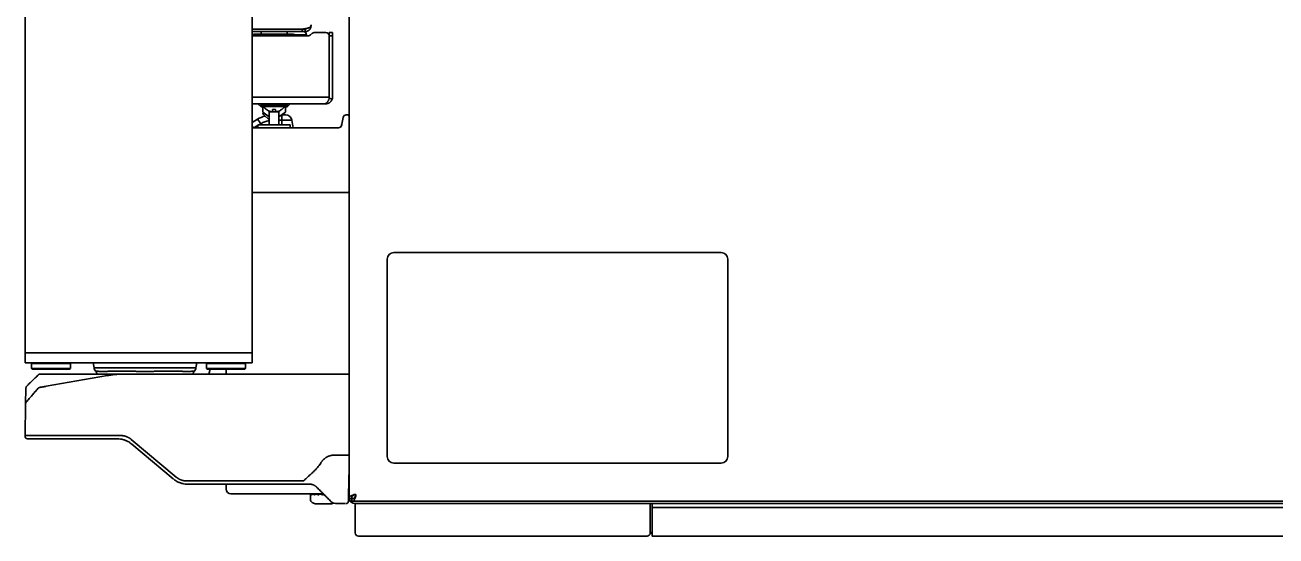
# Model space of a CAD drawing. Extents: x 53 to 4125, y 6244 to 9910.
# Drawn here: x 1123.3 to 1509, y 7999.4 to 8157.2 of the extents above; entities that cross this region are included whole.
import ezdxf

# ---------------------------------------------------------------- set-up
doc = ezdxf.new("R2010")
doc.units = 0
doc.header["$LTSCALE"] = 5
doc.layers.add('1', color=7, linetype='CONTINUOUS', true_color=0xffffff)

msp = doc.modelspace()

# ---------------------------------------------------------------- linework, layer by layer
at = {"layer": '1', "color": 7, "linetype": 'Continuous', "lineweight": 35}
for p, q in [((1123.26, 8055.9), (1123.26, 8739.4)), ((1193.26, 8055.9), (1193.26, 8739.4)), ((1223.26, 8011.34), (1223.26, 8727.1)), ((1209.02, 8155.9), (1193.26, 8155.9)), ((1208.75, 8155.1), (1193.26, 8155.1)), ((1196.05, 8155.1), (1196.05, 8154.35)), ((1204.05, 8155.1), (1204.05, 8154.35)), ((1208.75, 8155.1), (1208.75, 8155.9)), ((1209.65, 8155.1), (1208.75, 8155.1)), ((1209.65, 8155.9), (1209.02, 8155.9)), ((1209.55, 8155.1), (1209.55, 8154.97)), ((1209.65, 8155.9), (1209.65, 8155.1)), ((1210.17, 8156.11), (1210.19, 8156.12)), ((1211.45, 8157.07), (1211.45, 8157.15)), ((1211.45, 8157.09), (1211.45, 8156.99)), ((1193.26, 8153.85), (1210.63, 8153.85)), ((1194.55, 8154.35), (1205.55, 8154.35)), ((1194.55, 8154.35), (1194.55, 8153.85)), ((1205.55, 8154.35), (1205.55, 8153.85)), ((1210.05, 8154.1), (1206.74, 8154.1)), ((1210.05, 8154.1), (1210.05, 8153.85)), ((1211.75, 8154.56), (1211.34, 8154.14)), ((1212.46, 8154.85), (1216.04, 8154.85)), ((1217.04, 8134.85), (1217.04, 8153.85)), ((1217.05, 8154.85), (1218.05, 8154.85)), ((1217.05, 8154.85), (1217.05, 8153.85)), ((1218.05, 8153.85), (1217.05, 8153.85)), ((1217.05, 8134.85), (1217.05, 8153.85)), ((1218.05, 8154.85), (1218.05, 8153.85)), ((1218.05, 8134.85), (1218.05, 8153.85)), ((1193.26, 8134.85), (1217.04, 8134.85)), ((1193.26, 8132.85), (1215.8, 8132.85)), ((1195.05, 8132.85), (1196.05, 8131.85)), ((1204.05, 8132.6), (1196.05, 8132.6)), ((1196.05, 8132.6), (1196.05, 8132.2)), ((1204.05, 8132.2), (1196.05, 8132.2)), ((1196.05, 8131.85), (1196.95, 8131.85)), ((1203.9, 8131.95), (1196.2, 8131.95)), ((1196.55, 8131.85), (1196.55, 8130.27)), ((1203.14, 8131.85), (1204.05, 8131.85)), ((1203.55, 8130.27), (1203.55, 8131.85)), ((1204.05, 8131.85), (1205.05, 8132.85)), ((1204.05, 8132.2), (1204.05, 8132.6)), ((1216.05, 8132.85), (1215.8, 8132.85)), ((1217.04, 8134.28), (1217.04, 8134.85)), ((1217.05, 8134.55), (1217.05, 8134.85)), ((1193.26, 8127.09), (1194.93, 8128.06)), ((1196.55, 8130.27), (1198.55, 8128.84)), ((1196.84, 8129.56), (1198.63, 8127.77)), ((1197.67, 8131.06), (1197.8, 8131.02)), ((1197.67, 8131.06), (1197.72, 8131.06)), ((1198.55, 8130.35), (1201.55, 8130.35)), ((1198.55, 8126.35), (1198.55, 8130.35)), ((1201.55, 8130.35), (1201.55, 8126.35)), ((1203.55, 8130.27), (1201.55, 8128.84)), ((1202.37, 8131.06), (1202.42, 8131.06)), ((1202.43, 8127.75), (1202.43, 8129.4)), ((1220.96, 8126.58), (1221.32, 8128.58)), ((1222.3, 8129.4), (1222.76, 8129.4)), ((1193.26, 8125.4), (1195.26, 8125.4)), ((1195.05, 8126.16), (1193.73, 8125.4)), ((1195.05, 8126.35), (1205.05, 8126.35)), ((1195.05, 8125.4), (1195.05, 8126.35)), ((1195.26, 8125.4), (1219.92, 8125.4)), ((1195.93, 8126.68), (1195.37, 8126.35)), ((1202.43, 8127.75), (1201.55, 8127.75)), ((1205.05, 8126.35), (1205.05, 8125.4)), ((1220.9, 8126.23), (1220.96, 8126.58)), ((1195.26, 8105.4), (1193.26, 8105.4)), ((1195.26, 8105.4), (1218.01, 8105.4)), ((1222.76, 8105.4), (1218.01, 8105.4)), ((1222.76, 8105.4), (1223.26, 8105.4)), ((1337.96, 8086.9), (1236.96, 8086.9)), ((1234.96, 8084.9), (1234.96, 8023.9)), ((1339.96, 8023.9), (1339.96, 8084.9)), ((1123.26, 8052.9), (1123.26, 8055.9)), ((1125.26, 8055.9), (1123.26, 8055.9)), ((1191.26, 8055.9), (1125.26, 8055.9)), ((1193.26, 8055.9), (1191.26, 8055.9)), ((1193.26, 8055.9), (1193.26, 8052.9)), ((1125.26, 8052.9), (1123.26, 8052.9)), ((1125.26, 8052.9), (1191.26, 8052.9)), ((1125.51, 8052.9), (1125.26, 8052.65)), ((1137.26, 8052.65), (1125.26, 8052.65)), ((1125.26, 8052.65), (1125.26, 8051.15)), ((1131.26, 8051.15), (1125.26, 8051.15)), ((1125.26, 8051.15), (1125.51, 8050.9)), ((1125.51, 8050.9), (1131.26, 8050.9)), ((1137.26, 8051.15), (1131.26, 8051.15)), ((1131.26, 8050.9), (1137.01, 8050.9)), ((1137.26, 8052.65), (1137.01, 8052.9)), ((1137.01, 8050.9), (1137.26, 8051.15)), ((1137.26, 8051.15), (1137.26, 8052.65)), ((1144.26, 8052.9), (1144.54, 8051.32)), ((1144.54, 8051.32), (1175.98, 8051.32)), ((1175.98, 8051.32), (1176.26, 8052.9)), ((1179.51, 8052.9), (1179.26, 8052.65)), ((1191.26, 8052.65), (1179.26, 8052.65)), ((1179.26, 8052.65), (1179.26, 8051.15)), ((1185.26, 8051.15), (1179.26, 8051.15)), ((1179.26, 8051.15), (1179.51, 8050.9)), ((1179.51, 8050.9), (1185.26, 8050.9)), ((1180.35, 8050.9), (1179.94, 8049.4)), ((1191.26, 8051.15), (1185.26, 8051.15)), ((1185.26, 8050.9), (1191.01, 8050.9)), ((1185.26, 8049.4), (1185.26, 8050.9)), ((1191.26, 8052.65), (1191.01, 8052.9)), ((1191.01, 8050.9), (1191.26, 8051.15)), ((1193.26, 8052.9), (1191.26, 8052.9)), ((1191.26, 8051.15), (1191.26, 8052.65)), ((1129.82, 8045.62), (1148.67, 8048.95)), ((1130.52, 8049.4), (1152.8, 8049.4)), ((1145.55, 8050.3), (1145.04, 8050.3)), ((1146.59, 8050.14), (1147.97, 8050.14)), ((1149.52, 8050.3), (1156.28, 8050.3)), ((1155.94, 8049.4), (1160.01, 8049.4)), ((1158.87, 8050.14), (1161.64, 8050.14)), ((1160.99, 8049.4), (1169.84, 8049.4)), ((1164.22, 8050.3), (1170.99, 8050.3)), ((1172.54, 8050.14), (1173.92, 8050.14)), ((1173.12, 8049.4), (1206.69, 8049.4)), ((1174.96, 8050.3), (1175.47, 8050.3)), ((1206.69, 8049.4), (1208.37, 8049.4)), ((1123.43, 8040.15), (1123.51, 8044.99)), ((1123.26, 8030.4), (1123.43, 8040.15)), ((1123.26, 8030.14), (1123.26, 8030.4)), ((1123.26, 8030.4), (1130.25, 8030.4)), ((1130.26, 8029.4), (1124.01, 8029.4)), ((1130.25, 8030.4), (1152.8, 8030.4)), ((1151.71, 8029.4), (1130.26, 8029.4)), ((1156.01, 8029.23), (1169.91, 8017.57)), ((1168.99, 8017.04), (1156.21, 8027.76)), ((1218.76, 8024.4), (1221.65, 8024.4)), ((1221.65, 8024.4), (1223.03, 8024.4)), ((1223.03, 8024.4), (1223.26, 8024.4)), ((1214.22, 8021.54), (1214.43, 8021.9)), ((1236.96, 8021.9), (1337.96, 8021.9)), ((1173.12, 8016.4), (1208.37, 8016.4)), ((1223.15, 8018.23), (1223.01, 8010.14)), ((1208.37, 8015.4), (1173.49, 8015.4)), ((1185.26, 8013.9), (1185.26, 8015.4)), ((1194.26, 8012.4), (1186.76, 8012.4)), ((1215.26, 8012.4), (1194.26, 8012.4)), ((1211.46, 8012.39), (1211.91, 8012.36)), ((1211.88, 8012.39), (1211.94, 8012.39)), ((1211.94, 8012.39), (1212.77, 8012.32)), ((1212.72, 8012.39), (1212.82, 8012.38)), ((1212.82, 8012.39), (1213.94, 8012.26)), ((1213.27, 8014.39), (1213.13, 8014.52)), ((1213.42, 8012.4), (1213.38, 8012.33)), ((1211.26, 8012.1), (1211.26, 8010.65)), ((1212.77, 8009.3), (1217.75, 8009.3)), ((1221.24, 8009.4), (1219.5, 8009.4)), ((1223.26, 8011.19), (1223.26, 8011.34)), ((1223.26, 8011), (1223.26, 8011.19)), ((1224.06, 8011), (1223.26, 8011)), ((1224.06, 8011.19), (1224.06, 8011.34)), ((1224.06, 8011.19), (1224.06, 8011)), ((1224.06, 8011), (1224.4, 8011)), ((1224.06, 8011), (1224.24, 8011)), ((1224.06, 8010.2), (1224.06, 8011)), ((1224.24, 8010.2), (1224.06, 8010.2)), ((1224.4, 8011), (1224.24, 8011)), ((1224.4, 8010.2), (1224.24, 8010.2)), ((1224.4, 8010.2), (1865.15, 8010.2)), ((1224.97, 8012.23), (1224.91, 8012.23)), ((1225.06, 8009.4), (1229.06, 8009.4)), ((1225.06, 8000.4), (1225.06, 8009.4)), ((1225.28, 8011.92), (1225.28, 8011.85)), ((1865.46, 8009.4), (1229.06, 8009.4)), ((1316.06, 8009.4), (1316.06, 8000.4)), ((1316.66, 8008.2), (1316.66, 8009.4)), ((1316.66, 8008.2), (1316.66, 8007.2)), ((1318.66, 8008.2), (1316.66, 8008.2)), ((1316.66, 8001.6), (1316.66, 8007.2)), ((1318.66, 8008.2), (1771.66, 8008.2)), ((1316.66, 7999.4), (1316.66, 8001.6)), ((1229.06, 7999.4), (1226.06, 7999.4)), ((1312.06, 7999.4), (1229.06, 7999.4)), ((1315.06, 7999.4), (1312.06, 7999.4)), ((1316.66, 7999.4), (1773.66, 7999.4))]:
    msp.add_line(p, q, dxfattribs=at)
for centre, radius, start, end in [((1209.05, 8154.1), 1, 0, 90), ((1194.55, 8151.35), 3, 90, 113.5575), ((1205.55, 8151.35), 3, 56.4427, 90), ((1210.63, 8154.85), 1, 270, 315), ((1212.46, 8153.85), 1, 90, 135), ((1216.04, 8153.85), 1, 0, 90), ((1196.33, 8132.6), 0.283, 118.0725, 180), ((1196.33, 8132.2), 0.283, 180, 241.9275), ((1200.05, 8133.95), 3.74, 212.3241, 230.6111), ((1200.05, 8133.95), 3.74, 309.3791, 327.6759), ((1203.76, 8132.6), 0.283, 0, 61.9275), ((1203.76, 8132.2), 0.283, 298.0725, 0), ((1216.05, 8134.85), 2, 343.3033, 0), ((1199.93, 8119.4), 10, 105.0492, 120), ((1197.55, 8130.27), 1, 195.3733, 225), ((1203.58, 8127.4), 2, 10, 90), ((1222.3, 8128.4), 1, 90, 170), ((1222.76, 8128.9), 0.5, 0, 90), ((1199.93, 8119.75), 8, 100.0027, 120), ((1219.92, 8126.4), 1, 270, 350), ((1222.76, 8105.9), 0.5, 270, 0), ((1236.96, 8084.9), 2, 90, 180), ((1337.96, 8084.9), 2, 0, 90), ((1146.5, 8051.66), 2, 190, 222.8958), ((1174.01, 8051.66), 2, 317.1042, 350), ((1143.57, 8048.94), 2, 13.3265, 42.8958), ((1176.94, 8048.94), 2, 137.1042, 166.6735), ((1124.01, 8030.15), 0.75, 181, 270), ((1236.96, 8023.9), 2, 180, 270), ((1337.96, 8023.9), 2, 270, 0), ((1224.65, 8018.06), 1.5, 157.8745, 179), ((1186.76, 8013.9), 1.5, 180, 270), ((1211.63, 8012.1), 0.375, 154.2799, 180), ((1225.06, 8012), 0.25, 0, 90), ((1212.26, 8010.65), 1, 180, 240), ((1215.26, 8015.84), 7, 240, 249.1628), ((1219.5, 8012.4), 3, 230.3082, 270), ((1215.26, 8015.84), 7, 290.8372, 296.8985), ((1222.26, 8010.15), 0.75, 270, 359), ((1225.06, 8011.2), 1.8, 186.3155, 270), ((1226.06, 8000.4), 1, 180, 270), ((1315.06, 8000.4), 1, 270, 0), ((1316.89, 7999.6), 1, 103.4764, 156.4218)]:
    msp.add_arc(centre, radius, start, end, dxfattribs=at)
for centre, major_axis, ratio, start_param, end_param in [((1195.93, 8126.33), (1, -1.73), 0.087823, 1.721753, 3.141593), ((1200.04, 8133.97), (3.62, 0.87), 0.997235, 3.804658, 4.177379), ((1199.79, 8134.01), (0.81, 3.6), 0.902278, 3.129444, 3.24631), ((1199.49, 8134.01), (0.38, 3.67), 0.420739, 3.280106, 3.396972), ((1199.75, 8133.97), (0.27, 3.72), 0.017407, 3.440796, 3.813517), ((1200.34, 8133.97), (0.27, -3.72), 0.017407, 5.611261, 5.983982), ((1200.6, 8134.01), (0.38, -3.67), 0.420739, 6.027806, 6.144672), ((1200.3, 8134.01), (0.81, -3.6), 0.902278, 6.178468, 6.295334), ((1200.05, 8133.97), (3.62, -0.87), 0.997235, 5.247399, 5.62012), ((1193.65, 8125.01), (1, -1.73), 0.087823, 1.74833, 2.120062), ((1151.71, 8022.4), (7, 0), 1, 1.429434, 1.570796), ((1151.71, 8022.4), (4.2, 5.6), 1, 6.228593, 6.335927), ((1173.49, 8022.4), (4.16, 5.63), 1, 3.080358, 3.171137), ((1173.49, 8022.4), (7, 0), 1, 4.654121, 4.712389), ((1211.01, 8012.4), (-2.13, 2.11), 0.999794, 4.707562, 4.719006)]:
    msp.add_ellipse(centre, major_axis=major_axis, ratio=ratio, start_param=start_param, end_param=end_param, dxfattribs=at)
for points, knots in [([(1209.65, 8156.01), (1209.56, 8155.99), (1209.46, 8155.97), (1209.25, 8155.94), (1209.13, 8155.92), (1209.02, 8155.9)], [0, 0, 0, 0, 0.462959, 0.462959, 1, 1, 1, 1]), ([(1209.3, 8155.9), (1209.36, 8155.92), (1209.43, 8155.94), (1209.54, 8155.97), (1209.6, 8155.99), (1209.65, 8156.01)], [0, 0, 0, 0, 0.537041, 0.537041, 1, 1, 1, 1]), ([(1209.65, 8156.01), (1209.78, 8156.03), (1209.89, 8156.05), (1210.07, 8156.09), (1210.13, 8156.1), (1210.21, 8156.12), (1210.24, 8156.13), (1210.3, 8156.15), (1210.33, 8156.15), (1210.46, 8156.19), (1210.57, 8156.23), (1210.69, 8156.27), (1210.71, 8156.28), (1210.76, 8156.3), (1210.78, 8156.31), (1210.85, 8156.34), (1210.89, 8156.37), (1211.01, 8156.43), (1211.08, 8156.48), (1211.16, 8156.54), (1211.18, 8156.55), (1211.2, 8156.58), (1211.25, 8156.62), (1211.28, 8156.66), (1211.32, 8156.72), (1211.34, 8156.75), (1211.37, 8156.79), (1211.38, 8156.81), (1211.39, 8156.84), (1211.4, 8156.85), (1211.43, 8156.93), (1211.44, 8157), (1211.45, 8157.07)], [0, 0, 0, 0, 0.125, 0.125, 0.1875, 0.1875, 0.21875, 0.21875, 0.25, 0.25, 0.375, 0.375, 0.40625, 0.40625, 0.4375, 0.4375, 0.5, 0.5, 0.625, 0.625, 0.65625, 0.65625, 0.6875, 0.75, 0.75, 0.8125, 0.8125, 0.84375, 0.84375, 0.875, 0.875, 1, 1, 1, 1]), ([(1211.45, 8156.79), (1211.44, 8156.69), (1211.43, 8156.59), (1211.38, 8156.39), (1211.35, 8156.29), (1211.29, 8156.16), (1211.28, 8156.13), (1211.26, 8156.09), (1211.22, 8156.01), (1211.18, 8155.94), (1211.08, 8155.8), (1211.01, 8155.72), (1210.91, 8155.61), (1210.89, 8155.59), (1210.85, 8155.55), (1210.78, 8155.5), (1210.71, 8155.45), (1210.57, 8155.35), (1210.46, 8155.29), (1210.33, 8155.23), (1210.3, 8155.22), (1210.24, 8155.2), (1210.21, 8155.19), (1210.13, 8155.17), (1210.01, 8155.14), (1209.9, 8155.12), (1209.81, 8155.11), (1209.78, 8155.11), (1209.71, 8155.1), (1209.68, 8155.1), (1209.65, 8155.1)], [0, 0, 0, 0, 0.125, 0.125, 0.25, 0.25, 0.28125, 0.28125, 0.3125, 0.375, 0.375, 0.5, 0.5, 0.53125, 0.53125, 0.5625, 0.625, 0.625, 0.75, 0.75, 0.78125, 0.78125, 0.8125, 0.8125, 0.875, 0.9375, 0.9375, 0.96875, 0.96875, 1, 1, 1, 1]), ([(1209.65, 8155.9), (1209.73, 8155.9), (1209.8, 8155.91), (1209.89, 8155.93), (1209.91, 8155.93), (1209.94, 8155.94), (1209.96, 8155.95), (1210, 8155.96), (1210.02, 8155.97), (1210.04, 8155.98)], [0, 0, 0, 0, 0.557491, 0.557491, 0.696864, 0.696864, 0.836237, 0.836237, 1, 1, 1, 1]), ([(1215.8, 8132.85), (1215.8, 8132.85), (1215.8, 8132.85), (1215.8, 8132.85), (1215.8, 8132.85), (1215.8, 8132.85), (1215.8, 8132.85), (1215.8, 8132.85), (1215.81, 8132.86), (1215.81, 8132.86), (1215.81, 8132.86), (1215.81, 8132.86), (1215.82, 8132.86), (1215.82, 8132.86), (1215.82, 8132.86), (1215.83, 8132.86), (1215.83, 8132.86), (1215.84, 8132.86), (1215.84, 8132.86), (1215.85, 8132.87), (1215.85, 8132.87), (1215.85, 8132.87)], [0, 0, 0, 0, 0.152946, 0.20292, 0.252426, 0.301484, 0.350116, 0.398346, 0.446196, 0.493691, 0.540856, 0.587714, 0.634291, 0.680614, 0.726709, 0.772601, 0.81832, 0.863891, 0.909343, 0.954703, 1, 1, 1, 1]), ([(1215.85, 8132.87), (1215.9, 8132.88), (1215.95, 8132.9), (1216.05, 8132.95), (1216.1, 8132.98), (1216.17, 8133.04), (1216.2, 8133.06), (1216.24, 8133.09), (1216.25, 8133.11), (1216.27, 8133.13), (1216.29, 8133.14), (1216.35, 8133.21), (1216.4, 8133.26), (1216.5, 8133.39), (1216.55, 8133.45), (1216.62, 8133.56), (1216.65, 8133.6), (1216.7, 8133.68), (1216.72, 8133.72), (1216.8, 8133.84), (1216.84, 8133.92), (1216.94, 8134.09), (1216.99, 8134.18), (1217.04, 8134.28)], [0, 0, 0, 0, 0.125, 0.125, 0.25, 0.25, 0.3125, 0.3125, 0.34375, 0.34375, 0.375, 0.375, 0.5, 0.5, 0.625, 0.625, 0.6875, 0.6875, 0.75, 0.75, 0.875, 0.875, 1, 1, 1, 1]), ([(1216.29, 8132.87), (1216.29, 8132.87), (1216.28, 8132.87), (1216.27, 8132.86), (1216.26, 8132.86), (1216.25, 8132.86), (1216.24, 8132.86), (1216.23, 8132.86), (1216.22, 8132.86), (1216.21, 8132.86), (1216.2, 8132.86), (1216.19, 8132.86), (1216.18, 8132.86), (1216.17, 8132.86), (1216.15, 8132.85), (1216.14, 8132.85), (1216.13, 8132.85), (1216.12, 8132.85), (1216.11, 8132.85), (1216.09, 8132.85), (1216.08, 8132.85), (1216.07, 8132.85), (1216.06, 8132.85), (1216.05, 8132.85), (1216.05, 8132.85)], [0, 0, 0, 0, 0.043237, 0.08653, 0.129905, 0.173384, 0.216994, 0.260756, 0.304696, 0.348836, 0.3932, 0.437809, 0.482687, 0.527855, 0.573335, 0.619147, 0.665313, 0.711853, 0.758786, 0.806131, 0.853907, 0.902132, 0.950824, 1, 1, 1, 1]), ([(1217.96, 8134.28), (1217.93, 8134.18), (1217.9, 8134.09), (1217.82, 8133.92), (1217.77, 8133.84), (1217.69, 8133.72), (1217.66, 8133.68), (1217.62, 8133.62), (1217.6, 8133.6), (1217.57, 8133.56), (1217.56, 8133.54), (1217.48, 8133.45), (1217.41, 8133.39), (1217.26, 8133.26), (1217.18, 8133.21), (1217.06, 8133.13), (1217.02, 8133.1), (1216.93, 8133.06), (1216.89, 8133.04), (1216.76, 8132.98), (1216.67, 8132.95), (1216.48, 8132.9), (1216.39, 8132.88), (1216.29, 8132.87)], [0, 0, 0, 0, 0.125, 0.125, 0.25, 0.25, 0.3125, 0.3125, 0.34375, 0.34375, 0.375, 0.375, 0.5, 0.5, 0.625, 0.625, 0.6875, 0.6875, 0.75, 0.75, 0.875, 0.875, 1, 1, 1, 1]), ([(1217.96, 8134.28), (1217.88, 8134.3), (1217.8, 8134.33), (1217.64, 8134.37), (1217.56, 8134.4), (1217.33, 8134.47), (1217.19, 8134.51), (1217.05, 8134.55)], [0, 0, 0, 0, 0.262924, 0.262924, 0.526857, 0.526857, 1, 1, 1, 1]), ([(1199.58, 8131.06), (1199.62, 8131.06), (1199.66, 8131.06), (1199.73, 8131.06), (1199.81, 8131.06), (1199.89, 8131.06), (1199.97, 8131.06), (1200.01, 8131.06), (1200.12, 8131.06), (1200.2, 8131.06), (1200.32, 8131.06), (1200.36, 8131.06), (1200.44, 8131.06), (1200.47, 8131.06), (1200.51, 8131.06)], [0, 0, 0, 0, 0.125, 0.125, 0.25, 0.375, 0.375, 0.5, 0.5, 0.75, 0.75, 0.875, 0.875, 1, 1, 1, 1]), ([(1202.43, 8129.4), (1202.51, 8129.4), (1202.58, 8129.4), (1202.67, 8129.4), (1202.69, 8129.4), (1202.73, 8129.4), (1202.78, 8129.4), (1202.87, 8129.4), (1202.94, 8129.4), (1202.99, 8129.4), (1203, 8129.4), (1203.03, 8129.4), (1203.05, 8129.4), (1203.13, 8129.4), (1203.19, 8129.4), (1203.26, 8129.4), (1203.29, 8129.4), (1203.33, 8129.4), (1203.34, 8129.4), (1203.36, 8129.4), (1203.37, 8129.4), (1203.42, 8129.4), (1203.46, 8129.4), (1203.5, 8129.4), (1203.5, 8129.4), (1203.51, 8129.4), (1203.52, 8129.4), (1203.54, 8129.4), (1203.55, 8129.4), (1203.57, 8129.4), (1203.58, 8129.4), (1203.58, 8129.4)], [0, 0, 0, 0, 0.125227, 0.125227, 0.156534, 0.156534, 0.18784, 0.250454, 0.313067, 0.313067, 0.344374, 0.344374, 0.375681, 0.375681, 0.500908, 0.500908, 0.563521, 0.563521, 0.594828, 0.594828, 0.626135, 0.626135, 0.751361, 0.751361, 0.782668, 0.782668, 0.813975, 0.813975, 0.876588, 0.876588, 1, 1, 1, 1]), ([(1205.55, 8127.75), (1205.55, 8127.75), (1205.55, 8127.75), (1205.55, 8127.75), (1205.55, 8127.75), (1205.55, 8127.75), (1205.55, 8127.75), (1205.54, 8127.75), (1205.54, 8127.75), (1205.52, 8127.76), (1205.49, 8127.76), (1205.44, 8127.77), (1205.4, 8127.77), (1205.39, 8127.77), (1205.38, 8127.77), (1205.37, 8127.77), (1205.34, 8127.77), (1205.32, 8127.77), (1205.26, 8127.77), (1205.18, 8127.77), (1205.07, 8127.78), (1204.99, 8127.78), (1204.96, 8127.78), (1204.9, 8127.78), (1204.87, 8127.78), (1204.77, 8127.78), (1204.63, 8127.78), (1204.41, 8127.78), (1204.24, 8127.78), (1204.12, 8127.78), (1204.07, 8127.78), (1203.99, 8127.78), (1203.94, 8127.77), (1203.81, 8127.77), (1203.62, 8127.77), (1203.43, 8127.77), (1203.29, 8127.77), (1203.24, 8127.77), (1203.14, 8127.76), (1203.09, 8127.76), (1202.94, 8127.76), (1202.84, 8127.76), (1202.69, 8127.75), (1202.61, 8127.75), (1202.52, 8127.75), (1202.48, 8127.75), (1202.45, 8127.75), (1202.44, 8127.75), (1202.44, 8127.75), (1202.43, 8127.75), (1202.43, 8127.75)], [0, 0, 0, 0, 0.001843, 0.001843, 0.003797, 0.007703, 0.015517, 0.031144, 0.062397, 0.062397, 0.124904, 0.187411, 0.187411, 0.203037, 0.203037, 0.218664, 0.218664, 0.249918, 0.249918, 0.312424, 0.374931, 0.374931, 0.406185, 0.406185, 0.437438, 0.437438, 0.499945, 0.562452, 0.624959, 0.624959, 0.656212, 0.656212, 0.687466, 0.687466, 0.749973, 0.812479, 0.812479, 0.843733, 0.843733, 0.874986, 0.874986, 0.937493, 0.937493, 0.968747, 0.984373, 0.992187, 0.996093, 0.998047, 0.998047, 1, 1, 1, 1]), ([(1128, 8049.4), (1127.93, 8049.4), (1127.87, 8049.4), (1127.74, 8049.37), (1127.68, 8049.35), (1127.56, 8049.3), (1127.5, 8049.27), (1127.39, 8049.2), (1127.34, 8049.16), (1127.3, 8049.12)], [0, 0, 0, 0, 0.25, 0.25, 0.5, 0.5, 0.75, 0.75, 1, 1, 1, 1]), ([(1128, 8049.4), (1128, 8049.4), (1128, 8049.4), (1128.02, 8049.4), (1128.02, 8049.4), (1128.04, 8049.4), (1128.04, 8049.4), (1128.06, 8049.4), (1128.07, 8049.4), (1128.09, 8049.4), (1128.1, 8049.4), (1128.13, 8049.4), (1128.14, 8049.4), (1128.17, 8049.4), (1128.18, 8049.4), (1128.23, 8049.4), (1128.27, 8049.4), (1128.35, 8049.4), (1128.39, 8049.4), (1128.48, 8049.4), (1128.53, 8049.4), (1128.59, 8049.4), (1128.61, 8049.4), (1128.64, 8049.4), (1128.68, 8049.4), (1128.72, 8049.4), (1128.81, 8049.4), (1128.87, 8049.4), (1128.99, 8049.4), (1129.06, 8049.4), (1129.16, 8049.4), (1129.19, 8049.4), (1129.25, 8049.4), (1129.26, 8049.4), (1129.3, 8049.4), (1129.32, 8049.4), (1129.41, 8049.4), (1129.48, 8049.4), (1129.63, 8049.4), (1129.71, 8049.4), (1129.86, 8049.4), (1129.94, 8049.4), (1130.06, 8049.4), (1130.11, 8049.4), (1130.19, 8049.4), (1130.23, 8049.4), (1130.31, 8049.4), (1130.35, 8049.4), (1130.41, 8049.4), (1130.43, 8049.4), (1130.47, 8049.4), (1130.5, 8049.4), (1130.52, 8049.4)], [0, 0, 0, 0, 0.0625, 0.0625, 0.09375, 0.09375, 0.125, 0.125, 0.15625, 0.15625, 0.1875, 0.1875, 0.21875, 0.21875, 0.25, 0.25, 0.3125, 0.3125, 0.375, 0.375, 0.4375, 0.4375, 0.453125, 0.453125, 0.46875, 0.5, 0.5, 0.5625, 0.5625, 0.625, 0.625, 0.65625, 0.65625, 0.671875, 0.671875, 0.6875, 0.6875, 0.75, 0.75, 0.8125, 0.8125, 0.875, 0.875, 0.90625, 0.90625, 0.9375, 0.9375, 0.96875, 0.96875, 0.984375, 0.984375, 1, 1, 1, 1]), ([(1145.55, 8050.3), (1145.58, 8050.3), (1145.61, 8050.3), (1145.69, 8050.29), (1145.73, 8050.29), (1145.77, 8050.28)], [0, 0, 0, 0, 0.5, 0.5, 1, 1, 1, 1]), ([(1145.77, 8050.28), (1145.83, 8050.27), (1145.89, 8050.26), (1145.99, 8050.24), (1146.02, 8050.23), (1146.09, 8050.22), (1146.12, 8050.21), (1146.19, 8050.19), (1146.23, 8050.19), (1146.3, 8050.17), (1146.34, 8050.16), (1146.41, 8050.15), (1146.45, 8050.15), (1146.52, 8050.14), (1146.55, 8050.14), (1146.59, 8050.14)], [0, 0, 0, 0, 0.25, 0.25, 0.375, 0.375, 0.5, 0.5, 0.625, 0.625, 0.75, 0.75, 0.875, 0.875, 1, 1, 1, 1]), ([(1147.97, 8050.14), (1148.02, 8050.14), (1148.06, 8050.14), (1148.15, 8050.15), (1148.19, 8050.15), (1148.27, 8050.16), (1148.32, 8050.17), (1148.4, 8050.19), (1148.44, 8050.19), (1148.52, 8050.21), (1148.57, 8050.22), (1148.65, 8050.23), (1148.7, 8050.24), (1148.83, 8050.26), (1148.93, 8050.27), (1149.02, 8050.28)], [0, 0, 0, 0, 0.125, 0.125, 0.25, 0.25, 0.375, 0.375, 0.5, 0.5, 0.625, 0.625, 0.75, 0.75, 1, 1, 1, 1]), ([(1148.67, 8048.95), (1149.08, 8049.02), (1149.49, 8049.08), (1150.11, 8049.16), (1150.31, 8049.19), (1150.72, 8049.24), (1150.93, 8049.26), (1151.55, 8049.31), (1151.96, 8049.34), (1152.79, 8049.39), (1153.2, 8049.4), (1153.62, 8049.4)], [0, 0, 0, 0, 0.25, 0.25, 0.375, 0.375, 0.5, 0.5, 0.75, 0.75, 1, 1, 1, 1]), ([(1149.02, 8050.28), (1149.1, 8050.29), (1149.18, 8050.29), (1149.35, 8050.3), (1149.43, 8050.3), (1149.52, 8050.3)], [0, 0, 0, 0, 0.5, 0.5, 1, 1, 1, 1]), ([(1156.28, 8050.3), (1156.4, 8050.3), (1156.52, 8050.3), (1156.76, 8050.29), (1156.88, 8050.29), (1157, 8050.28)], [0, 0, 0, 0, 0.5, 0.5, 1, 1, 1, 1]), ([(1157, 8050.28), (1157.16, 8050.27), (1157.31, 8050.26), (1157.54, 8050.24), (1157.62, 8050.23), (1157.78, 8050.22), (1157.85, 8050.21), (1158.01, 8050.19), (1158.09, 8050.19), (1158.24, 8050.17), (1158.32, 8050.16), (1158.48, 8050.15), (1158.55, 8050.15), (1158.71, 8050.14), (1158.79, 8050.14), (1158.87, 8050.14)], [0, 0, 0, 0, 0.25, 0.25, 0.375, 0.375, 0.5, 0.5, 0.625, 0.625, 0.75, 0.75, 0.875, 0.875, 1, 1, 1, 1]), ([(1161.64, 8050.14), (1161.72, 8050.14), (1161.8, 8050.14), (1161.95, 8050.15), (1162.03, 8050.15), (1162.19, 8050.16), (1162.27, 8050.17), (1162.42, 8050.19), (1162.5, 8050.19), (1162.65, 8050.21), (1162.73, 8050.22), (1162.89, 8050.23), (1162.97, 8050.24), (1163.2, 8050.26), (1163.35, 8050.27), (1163.51, 8050.28)], [0, 0, 0, 0, 0.125, 0.125, 0.25, 0.25, 0.375, 0.375, 0.5, 0.5, 0.625, 0.625, 0.75, 0.75, 1, 1, 1, 1]), ([(1163.51, 8050.28), (1163.63, 8050.29), (1163.75, 8050.29), (1163.99, 8050.3), (1164.11, 8050.3), (1164.22, 8050.3)], [0, 0, 0, 0, 0.5, 0.5, 1, 1, 1, 1]), ([(1170.99, 8050.3), (1171.08, 8050.3), (1171.16, 8050.3), (1171.33, 8050.29), (1171.41, 8050.29), (1171.48, 8050.28)], [0, 0, 0, 0, 0.5, 0.5, 1, 1, 1, 1]), ([(1171.48, 8050.28), (1171.58, 8050.27), (1171.68, 8050.26), (1171.81, 8050.24), (1171.86, 8050.23), (1171.94, 8050.22), (1171.99, 8050.21), (1172.07, 8050.19), (1172.11, 8050.19), (1172.19, 8050.17), (1172.23, 8050.16), (1172.32, 8050.15), (1172.36, 8050.15), (1172.45, 8050.14), (1172.49, 8050.14), (1172.54, 8050.14)], [0, 0, 0, 0, 0.25, 0.25, 0.375, 0.375, 0.5, 0.5, 0.625, 0.625, 0.75, 0.75, 0.875, 0.875, 1, 1, 1, 1]), ([(1173.92, 8050.14), (1173.96, 8050.14), (1173.99, 8050.14), (1174.06, 8050.15), (1174.1, 8050.15), (1174.17, 8050.16), (1174.21, 8050.17), (1174.28, 8050.19), (1174.32, 8050.19), (1174.39, 8050.21), (1174.42, 8050.22), (1174.49, 8050.23), (1174.52, 8050.24), (1174.62, 8050.26), (1174.68, 8050.27), (1174.74, 8050.28)], [0, 0, 0, 0, 0.125, 0.125, 0.25, 0.25, 0.375, 0.375, 0.5, 0.5, 0.625, 0.625, 0.75, 0.75, 1, 1, 1, 1]), ([(1174.74, 8050.28), (1174.78, 8050.29), (1174.82, 8050.29), (1174.9, 8050.3), (1174.93, 8050.3), (1174.96, 8050.3)], [0, 0, 0, 0, 0.5, 0.5, 1, 1, 1, 1]), ([(1223.26, 8049.4), (1219.48, 8049.4), (1215.7, 8049.4), (1211.92, 8049.4), (1211.62, 8049.4), (1211.32, 8049.4), (1210.92, 8049.4), (1210.86, 8049.4), (1210.8, 8049.4), (1210.71, 8049.4), (1210.67, 8049.4), (1210.61, 8049.4), (1210.58, 8049.4), (1210.51, 8049.4), (1210.47, 8049.4), (1210.4, 8049.4), (1210.37, 8049.4), (1210.26, 8049.4), (1210.19, 8049.4), (1210.04, 8049.4), (1209.96, 8049.4), (1209.81, 8049.4), (1209.73, 8049.4), (1209.61, 8049.4), (1209.57, 8049.4), (1209.51, 8049.4), (1209.49, 8049.4), (1209.45, 8049.4), (1209.43, 8049.4), (1209.37, 8049.4), (1209.33, 8049.4), (1209.25, 8049.4), (1209.21, 8049.4), (1209.17, 8049.4)], [-11.569498, -11.569498, -11.569498, -11.569498, -0.847344, -0.847344, -0.847344, 0, 0, 0, 0.125, 0.125, 0.1875, 0.1875, 0.25, 0.25, 0.3125, 0.3125, 0.375, 0.375, 0.5, 0.5, 0.625, 0.625, 0.75, 0.75, 0.8125, 0.8125, 0.84375, 0.84375, 0.875, 0.875, 0.9375, 0.9375, 1, 1, 1, 1]), ([(1123.81, 8045.69), (1123.76, 8045.64), (1123.72, 8045.59), (1123.65, 8045.49), (1123.62, 8045.43), (1123.57, 8045.31), (1123.55, 8045.25), (1123.52, 8045.12), (1123.51, 8045.06), (1123.51, 8044.99)], [0, 0, 0, 0, 0.25, 0.25, 0.5, 0.5, 0.75, 0.75, 1, 1, 1, 1]), ([(1127.21, 8044.93), (1127.25, 8044.97), (1127.29, 8045.01), (1127.37, 8045.09), (1127.42, 8045.12), (1127.52, 8045.18), (1127.57, 8045.2), (1127.68, 8045.24), (1127.74, 8045.26), (1127.79, 8045.27)], [0, 0, 0, 0, 0.25, 0.25, 0.5, 0.5, 0.75, 0.75, 1, 1, 1, 1]), ([(1127.79, 8045.27), (1127.8, 8045.27), (1127.8, 8045.27), (1127.81, 8045.27), (1127.82, 8045.27), (1127.83, 8045.27), (1127.84, 8045.27), (1127.86, 8045.28), (1127.87, 8045.28), (1127.91, 8045.29), (1127.93, 8045.29), (1127.96, 8045.3), (1127.97, 8045.3), (1127.98, 8045.3), (1127.99, 8045.3), (1128.01, 8045.3), (1128.03, 8045.31), (1128.07, 8045.31), (1128.1, 8045.32), (1128.21, 8045.34), (1128.3, 8045.35), (1128.4, 8045.37), (1128.43, 8045.38), (1128.44, 8045.38), (1128.47, 8045.39), (1128.5, 8045.39), (1128.57, 8045.4), (1128.63, 8045.41), (1128.73, 8045.43), (1128.79, 8045.44), (1128.9, 8045.46), (1128.96, 8045.47), (1129.06, 8045.49), (1129.09, 8045.49), (1129.15, 8045.5), (1129.18, 8045.51), (1129.28, 8045.53), (1129.41, 8045.55), (1129.54, 8045.57), (1129.68, 8045.6), (1129.75, 8045.61), (1129.82, 8045.62)], [0, 0, 0, 0, 0.0625, 0.0625, 0.09375, 0.09375, 0.125, 0.125, 0.1875, 0.1875, 0.25, 0.25, 0.265625, 0.265625, 0.28125, 0.28125, 0.3125, 0.3125, 0.375, 0.375, 0.5, 0.515625, 0.515625, 0.53125, 0.53125, 0.5625, 0.5625, 0.625, 0.625, 0.6875, 0.6875, 0.75, 0.75, 0.78125, 0.78125, 0.8125, 0.8125, 0.875, 0.9375, 0.9375, 1, 1, 1, 1]), ([(1123.43, 8040.15), (1123.43, 8040.21), (1123.43, 8040.26), (1123.45, 8040.38), (1123.47, 8040.43), (1123.51, 8040.54), (1123.54, 8040.59), (1123.59, 8040.69), (1123.63, 8040.74), (1123.67, 8040.78)], [0, 0, 0, 0, 0.25, 0.25, 0.5, 0.5, 0.75, 0.75, 1, 1, 1, 1]), ([(1155.61, 8028.22), (1155.39, 8028.36), (1155.16, 8028.5), (1154.82, 8028.68), (1154.64, 8028.76), (1154.46, 8028.84), (1154.34, 8028.89), (1154.28, 8028.91), (1154.09, 8028.98), (1153.91, 8029.05), (1153.72, 8029.11), (1153.59, 8029.14), (1153.53, 8029.16), (1153.21, 8029.24), (1152.95, 8029.3), (1152.69, 8029.33)], [0, 0, 0, 0, 0.25, 0.25, 0.375, 0.4375, 0.4375, 0.5, 0.5, 0.625, 0.6875, 0.6875, 0.75, 0.75, 1, 1, 1, 1]), ([(1152.8, 8030.4), (1152.82, 8030.4), (1152.86, 8030.4), (1152.93, 8030.4), (1153.01, 8030.4), (1153.1, 8030.39), (1153.19, 8030.39), (1153.3, 8030.38), (1153.41, 8030.36), (1153.54, 8030.35), (1153.71, 8030.32), (1153.91, 8030.28), (1154.13, 8030.22), (1154.33, 8030.16), (1154.51, 8030.1), (1154.7, 8030.03), (1154.89, 8029.94), (1155.1, 8029.85), (1155.26, 8029.75), (1155.39, 8029.68), (1155.48, 8029.62), (1155.56, 8029.57), (1155.64, 8029.52), (1155.71, 8029.47), (1155.77, 8029.43), (1155.82, 8029.38), (1155.87, 8029.35), (1155.92, 8029.31), (1155.95, 8029.28), (1155.99, 8029.26), (1156, 8029.24), (1156.01, 8029.23)], [0, 0, 0, 0, 0.017064, 0.036815, 0.059249, 0.084363, 0.112153, 0.142614, 0.175746, 0.211544, 0.250008, 0.322378, 0.388152, 0.447354, 0.499999, 0.556663, 0.617207, 0.681642, 0.74999, 0.781923, 0.811844, 0.839751, 0.865643, 0.889519, 0.911376, 0.931211, 0.949024, 0.964812, 0.978571, 0.990302, 1, 1, 1, 1]), ([(1214.43, 8021.9), (1214.44, 8021.91), (1214.45, 8021.94), (1214.48, 8021.99), (1214.52, 8022.05), (1214.57, 8022.13), (1214.63, 8022.22), (1214.71, 8022.33), (1214.8, 8022.45), (1214.9, 8022.58), (1215.01, 8022.71), (1215.12, 8022.83), (1215.26, 8022.97), (1215.45, 8023.16), (1215.72, 8023.38), (1216, 8023.58), (1216.25, 8023.73), (1216.52, 8023.88), (1216.83, 8024.02), (1217.16, 8024.14), (1217.41, 8024.22), (1217.61, 8024.27), (1217.76, 8024.3), (1217.93, 8024.33), (1218.07, 8024.36), (1218.19, 8024.37), (1218.27, 8024.38), (1218.34, 8024.38), (1218.41, 8024.39), (1218.48, 8024.39), (1218.54, 8024.4), (1218.59, 8024.4), (1218.64, 8024.4), (1218.69, 8024.4), (1218.73, 8024.4), (1218.75, 8024.4), (1218.76, 8024.4)], [0, 0, 0, 0, 0.0061, 0.01531, 0.027667, 0.04322, 0.062032, 0.084179, 0.109751, 0.139649, 0.168791, 0.197137, 0.224648, 0.276341, 0.344632, 0.418422, 0.469345, 0.515612, 0.598152, 0.668476, 0.730211, 0.758888, 0.790823, 0.826032, 0.864529, 0.882031, 0.898505, 0.913948, 0.928354, 0.941722, 0.954048, 0.96533, 0.975568, 0.984759, 0.992903, 1, 1, 1, 1]), ([(1214.19, 8021.49), (1214.04, 8021.27), (1213.87, 8021.06), (1213.53, 8020.64), (1213.36, 8020.44), (1212.99, 8020.03), (1212.79, 8019.83), (1212.39, 8019.43), (1212.19, 8019.24), (1211.87, 8018.94), (1211.76, 8018.84), (1211.6, 8018.69), (1211.55, 8018.64), (1211.44, 8018.54), (1211.38, 8018.49), (1211.11, 8018.24), (1210.89, 8018.04), (1210.45, 8017.63), (1210.23, 8017.43), (1209.79, 8017.01), (1209.57, 8016.8), (1209.35, 8016.58)], [0, 0, 0, 0, 0.125, 0.125, 0.25, 0.25, 0.375, 0.375, 0.5, 0.5, 0.5625, 0.5625, 0.59375, 0.59375, 0.625, 0.625, 0.75, 0.75, 0.875, 0.875, 1, 1, 1, 1]), ([(1173.08, 8015.41), (1172.76, 8015.43), (1172.44, 8015.47), (1172.05, 8015.55), (1171.97, 8015.57), (1171.81, 8015.6), (1171.74, 8015.62), (1171.5, 8015.69), (1171.35, 8015.73), (1171.12, 8015.81), (1171.05, 8015.84), (1170.9, 8015.9), (1170.82, 8015.93), (1170.6, 8016.02), (1170.46, 8016.09), (1170.03, 8016.31), (1169.76, 8016.47), (1169.49, 8016.65)], [0, 0, 0, 0, 0.25, 0.25, 0.3125, 0.3125, 0.375, 0.375, 0.5, 0.5, 0.5625, 0.5625, 0.625, 0.625, 0.75, 0.75, 1, 1, 1, 1]), ([(1169.91, 8017.57), (1169.92, 8017.56), (1169.96, 8017.53), (1170.01, 8017.49), (1170.08, 8017.44), (1170.16, 8017.38), (1170.25, 8017.31), (1170.36, 8017.23), (1170.49, 8017.15), (1170.64, 8017.06), (1170.83, 8016.96), (1171.03, 8016.86), (1171.22, 8016.78), (1171.41, 8016.7), (1171.59, 8016.64), (1171.79, 8016.58), (1172.02, 8016.52), (1172.2, 8016.49), (1172.34, 8016.46), (1172.41, 8016.45), (1172.49, 8016.44), (1172.56, 8016.43), (1172.63, 8016.43), (1172.69, 8016.42), (1172.75, 8016.42), (1172.81, 8016.41), (1172.86, 8016.41), (1172.92, 8016.41), (1172.96, 8016.4), (1173.01, 8016.4), (1173.05, 8016.4), (1173.09, 8016.4), (1173.11, 8016.4), (1173.12, 8016.4)], [0, 0, 0, 0, 0.015307, 0.035184, 0.059623, 0.088618, 0.12216, 0.160242, 0.20286, 0.250007, 0.318362, 0.382801, 0.443341, 0.499998, 0.55265, 0.611855, 0.677626, 0.749989, 0.773387, 0.795826, 0.817305, 0.837824, 0.857382, 0.87598, 0.893616, 0.91029, 0.926001, 0.940748, 0.954531, 0.967348, 0.9792, 0.990084, 1, 1, 1, 1]), ([(1209.15, 8016.46), (1209.14, 8016.46), (1209.12, 8016.46), (1209.08, 8016.45), (1209.05, 8016.45), (1209.01, 8016.44), (1208.98, 8016.44), (1208.95, 8016.44), (1208.92, 8016.43), (1208.88, 8016.43), (1208.85, 8016.43), (1208.82, 8016.42), (1208.79, 8016.42), (1208.76, 8016.42), (1208.74, 8016.42), (1208.71, 8016.41), (1208.68, 8016.41), (1208.65, 8016.41), (1208.63, 8016.41), (1208.6, 8016.41), (1208.58, 8016.41), (1208.56, 8016.41), (1208.53, 8016.4), (1208.51, 8016.4), (1208.49, 8016.4), (1208.47, 8016.4), (1208.45, 8016.4), (1208.43, 8016.4), (1208.41, 8016.4), (1208.39, 8016.4), (1208.37, 8016.4), (1208.37, 8016.4)], [0, 0, 0, 0, 0.045822, 0.090837, 0.135046, 0.178447, 0.221042, 0.262828, 0.303807, 0.343977, 0.383338, 0.42189, 0.459633, 0.496565, 0.532688, 0.567999, 0.602498, 0.636186, 0.669061, 0.701124, 0.732373, 0.762807, 0.792428, 0.821233, 0.849223, 0.876396, 0.902752, 0.928292, 0.953013, 0.976916, 1, 1, 1, 1]), ([(1209.15, 8016.46), (1209.16, 8016.47), (1209.17, 8016.47), (1209.19, 8016.47), (1209.2, 8016.48), (1209.23, 8016.49), (1209.25, 8016.5), (1209.27, 8016.51), (1209.28, 8016.52), (1209.3, 8016.53), (1209.3, 8016.54), (1209.33, 8016.56), (1209.34, 8016.57), (1209.35, 8016.58)], [0, 0, 0, 0, 0.125, 0.125, 0.25, 0.25, 0.5, 0.5, 0.625, 0.625, 0.75, 0.75, 1, 1, 1, 1]), ([(1213.11, 8014.55), (1213.08, 8014.58), (1213.05, 8014.61), (1212.98, 8014.67), (1212.95, 8014.69), (1212.85, 8014.78), (1212.77, 8014.83), (1212.63, 8014.93), (1212.55, 8014.98), (1212.39, 8015.07), (1212.3, 8015.11), (1212.17, 8015.17), (1212.13, 8015.19), (1212.06, 8015.21), (1212.04, 8015.22), (1211.99, 8015.24), (1211.97, 8015.25), (1211.85, 8015.29), (1211.75, 8015.31), (1211.55, 8015.36), (1211.45, 8015.37), (1211.23, 8015.4), (1211.13, 8015.4), (1211.01, 8015.4)], [0, 0, 0, 0, 0.0625, 0.0625, 0.125, 0.125, 0.25, 0.25, 0.375, 0.375, 0.5, 0.5, 0.5625, 0.5625, 0.59375, 0.59375, 0.625, 0.625, 0.75, 0.75, 0.875, 0.875, 1, 1, 1, 1]), ([(1211.44, 8012.39), (1211.42, 8012.38), (1211.4, 8012.37), (1211.37, 8012.35), (1211.35, 8012.34), (1211.31, 8012.3), (1211.3, 8012.28), (1211.28, 8012.25), (1211.28, 8012.24), (1211.28, 8012.23), (1211.28, 8012.21), (1211.28, 8012.19), (1211.29, 8012.15), (1211.3, 8012.13), (1211.32, 8012.1)], [0, 0, 0, 0, 0.125, 0.125, 0.25, 0.25, 0.5, 0.5, 0.5625, 0.5625, 0.625, 0.75, 0.75, 1, 1, 1, 1]), ([(1211.32, 8012.1), (1211.32, 8012.13), (1211.32, 8012.16), (1211.33, 8012.2), (1211.34, 8012.21), (1211.35, 8012.24), (1211.35, 8012.25), (1211.37, 8012.29), (1211.39, 8012.31), (1211.41, 8012.34), (1211.42, 8012.35), (1211.44, 8012.37), (1211.45, 8012.38), (1211.46, 8012.39)], [0, 0, 0, 0, 0.25, 0.25, 0.375, 0.375, 0.5, 0.5, 0.75, 0.75, 0.875, 0.875, 1, 1, 1, 1]), ([(1211.46, 8012.39), (1211.46, 8012.38), (1211.46, 8012.37), (1211.47, 8012.35), (1211.47, 8012.34), (1211.49, 8012.3), (1211.51, 8012.28), (1211.55, 8012.25), (1211.55, 8012.24), (1211.57, 8012.23), (1211.6, 8012.21), (1211.62, 8012.19), (1211.69, 8012.15), (1211.74, 8012.13), (1211.79, 8012.1)], [0, 0, 0, 0, 0.125, 0.125, 0.25, 0.25, 0.5, 0.5, 0.5625, 0.5625, 0.625, 0.75, 0.75, 1, 1, 1, 1]), ([(1211.79, 8012.1), (1211.79, 8012.13), (1211.8, 8012.16), (1211.81, 8012.2), (1211.82, 8012.21), (1211.83, 8012.24), (1211.83, 8012.25), (1211.85, 8012.29), (1211.87, 8012.31), (1211.9, 8012.34), (1211.9, 8012.35), (1211.92, 8012.37), (1211.93, 8012.38), (1211.94, 8012.39)], [0, 0, 0, 0, 0.25, 0.25, 0.375, 0.375, 0.5, 0.5, 0.75, 0.75, 0.875, 0.875, 1, 1, 1, 1]), ([(1211.94, 8012.39), (1211.96, 8012.38), (1211.98, 8012.37), (1212.02, 8012.35), (1212.04, 8012.34), (1212.12, 8012.3), (1212.18, 8012.28), (1212.25, 8012.25), (1212.27, 8012.24), (1212.3, 8012.23), (1212.35, 8012.21), (1212.41, 8012.19), (1212.52, 8012.15), (1212.6, 8012.13), (1212.68, 8012.1)], [0, 0, 0, 0, 0.125, 0.125, 0.25, 0.25, 0.5, 0.5, 0.5625, 0.5625, 0.625, 0.75, 0.75, 1, 1, 1, 1]), ([(1212.72, 8012.39), (1212.67, 8012.38), (1212.62, 8012.37), (1212.55, 8012.35), (1212.53, 8012.35), (1212.5, 8012.34)], [0, 0, 0, 0, 0.640205, 0.640205, 1, 1, 1, 1]), ([(1212.68, 8012.1), (1212.69, 8012.13), (1212.7, 8012.16), (1212.71, 8012.2), (1212.71, 8012.21), (1212.72, 8012.24), (1212.73, 8012.25), (1212.75, 8012.29), (1212.76, 8012.31), (1212.78, 8012.34), (1212.79, 8012.35), (1212.81, 8012.37), (1212.82, 8012.38), (1212.82, 8012.39)], [0, 0, 0, 0, 0.25, 0.25, 0.375, 0.375, 0.5, 0.5, 0.75, 0.75, 0.875, 0.875, 1, 1, 1, 1]), ([(1212.82, 8012.39), (1212.86, 8012.38), (1212.89, 8012.37), (1212.97, 8012.35), (1213.01, 8012.34), (1213.13, 8012.3), (1213.21, 8012.28), (1213.33, 8012.25), (1213.35, 8012.24), (1213.39, 8012.23), (1213.46, 8012.21), (1213.54, 8012.19), (1213.68, 8012.15), (1213.78, 8012.13), (1213.89, 8012.1)], [0, 0, 0, 0, 0.125, 0.125, 0.25, 0.25, 0.5, 0.5, 0.5625, 0.5625, 0.625, 0.75, 0.75, 1, 1, 1, 1]), ([(1217.38, 8010.28), (1217.03, 8010.62), (1216.69, 8010.97), (1216, 8011.65), (1215.66, 8012), (1214.98, 8012.68), (1214.63, 8013.02), (1214.12, 8013.54), (1213.95, 8013.71), (1213.61, 8014.05), (1213.44, 8014.22), (1213.27, 8014.39)], [0, 0, 0, 0, 0.25, 0.25, 0.5, 0.5, 0.75, 0.75, 0.875, 0.875, 1, 1, 1, 1]), ([(1213.89, 8012.1), (1213.89, 8012.13), (1213.9, 8012.16), (1213.91, 8012.2), (1213.92, 8012.21), (1213.93, 8012.24), (1213.93, 8012.25), (1213.94, 8012.29), (1213.95, 8012.31), (1213.97, 8012.34), (1213.98, 8012.35), (1213.99, 8012.37), (1213.99, 8012.38), (1214, 8012.39)], [0, 0, 0, 0, 0.25, 0.25, 0.375, 0.375, 0.5, 0.5, 0.75, 0.75, 0.875, 0.875, 1, 1, 1, 1]), ([(1214, 8012.39), (1214.04, 8012.38), (1214.09, 8012.37), (1214.19, 8012.35), (1214.24, 8012.34), (1214.39, 8012.3), (1214.5, 8012.28), (1214.63, 8012.25), (1214.66, 8012.24), (1214.71, 8012.23), (1214.79, 8012.21), (1214.87, 8012.19), (1215.04, 8012.15), (1215.14, 8012.13), (1215.26, 8012.1)], [0, 0, 0, 0, 0.125, 0.125, 0.25, 0.25, 0.5, 0.5, 0.5625, 0.5625, 0.625, 0.75, 0.75, 1, 1, 1, 1]), ([(1215.26, 8012.1), (1215.26, 8012.13), (1215.27, 8012.16), (1215.28, 8012.2), (1215.28, 8012.21), (1215.29, 8012.24), (1215.29, 8012.25), (1215.3, 8012.29), (1215.3, 8012.31), (1215.31, 8012.34), (1215.31, 8012.34), (1215.31, 8012.35)], [0, 0, 0, 0, 0.310909, 0.310909, 0.466364, 0.466364, 0.621818, 0.621818, 0.932727, 0.932727, 1, 1, 1, 1]), ([(1224.91, 8012.23), (1224.92, 8012.23), (1224.94, 8012.24), (1224.98, 8012.25), (1225.02, 8012.25), (1225.04, 8012.25), (1225.06, 8012.25)], [0, 0, 0, 0, 0.244951, 0.494182, 0.746344, 1, 1, 1, 1]), ([(1222.1, 8009.4), (1222.02, 8009.4), (1221.86, 8009.4), (1221.64, 8009.4), (1221.5, 8009.4), (1221.4, 8009.4), (1221.37, 8009.4), (1221.3, 8009.4), (1221.27, 8009.4), (1221.24, 8009.4)], [0, 0, 0, 0, 0.25, 0.5, 0.75, 0.75, 0.875, 0.875, 1, 1, 1, 1]), ([(1223.26, 8011.34), (1223.26, 8011.38), (1223.27, 8011.42), (1223.31, 8011.49), (1223.34, 8011.53), (1223.42, 8011.6), (1223.47, 8011.64), (1223.59, 8011.71), (1223.66, 8011.75), (1223.81, 8011.82), (1223.89, 8011.86), (1224.07, 8011.93), (1224.16, 8011.97), (1224.37, 8012.04), (1224.47, 8012.08), (1224.69, 8012.15), (1224.8, 8012.19), (1224.91, 8012.23)], [0, 0, 0, 0, 0.125, 0.125, 0.25, 0.25, 0.375, 0.375, 0.5, 0.5, 0.625, 0.625, 0.75, 0.75, 0.875, 0.875, 1, 1, 1, 1]), ([(1224.06, 8011.34), (1224.06, 8011.42), (1224.08, 8011.49), (1224.17, 8011.64), (1224.24, 8011.71), (1224.4, 8011.86), (1224.5, 8011.93), (1224.73, 8012.08), (1224.85, 8012.15), (1224.97, 8012.23)], [0, 0, 0, 0, 0.25, 0.25, 0.5, 0.5, 0.75, 0.75, 1, 1, 1, 1]), ([(1225.28, 8011.92), (1225.21, 8011.8), (1225.13, 8011.67), (1224.99, 8011.45), (1224.91, 8011.35), (1224.77, 8011.18), (1224.69, 8011.12), (1224.54, 8011.03), (1224.47, 8011), (1224.4, 8011)], [0, 0, 0, 0, 0.25, 0.25, 0.5, 0.5, 0.75, 0.75, 1, 1, 1, 1]), ([(1225.28, 8011.85), (1225.25, 8011.74), (1225.21, 8011.63), (1225.13, 8011.42), (1225.1, 8011.31), (1225.02, 8011.11), (1224.99, 8011.02), (1224.91, 8010.84), (1224.88, 8010.75), (1224.8, 8010.6), (1224.77, 8010.53), (1224.69, 8010.42), (1224.65, 8010.37), (1224.58, 8010.28), (1224.54, 8010.25), (1224.47, 8010.21), (1224.43, 8010.2), (1224.4, 8010.2)], [0, 0, 0, 0, 0.125, 0.125, 0.25, 0.25, 0.375, 0.375, 0.5, 0.5, 0.625, 0.625, 0.75, 0.75, 0.875, 0.875, 1, 1, 1, 1]), ([(1225.31, 8012), (1225.31, 8011.99), (1225.3, 8011.96), (1225.3, 8011.93), (1225.29, 8011.89), (1225.29, 8011.86), (1225.28, 8011.85)], [0, 0, 0, 0, 0.253656, 0.505818, 0.755049, 1, 1, 1, 1])]:
    msp.add_open_spline(points, degree=3, knots=knots, dxfattribs=at)
for points, degree in [([(1209.3, 8155.9), (1209.21, 8155.9), (1209.11, 8155.9), (1209.02, 8155.9)], 3), ([(1211.45, 8156.99), (1211.45, 8156.93), (1211.45, 8156.86), (1211.45, 8156.79)], 3), ([(1202.48, 8126.35), (1202.47, 8126.82), (1202.45, 8127.28), (1202.43, 8127.75)], 3), ([(1205.55, 8127.75), (1205.68, 8126.97), (1205.82, 8126.18), (1205.96, 8125.4)], 3), ([(1123.81, 8045.69), (1127.3, 8049.12)], 1), ([(1152.8, 8049.4), (1153.15, 8049.4), (1153.51, 8049.4), (1153.86, 8049.4)], 3), ([(1153.62, 8049.4), (1153.71, 8049.4), (1153.79, 8049.4), (1153.88, 8049.4)], 3), ([(1153.88, 8049.4), (1154.57, 8049.4), (1155.26, 8049.4), (1155.94, 8049.4)], 3), ([(1160.01, 8049.4), (1160.5, 8049.4), (1160.99, 8049.4)], 2), ([(1169.84, 8049.4), (1170.93, 8049.4), (1172.03, 8049.4), (1173.12, 8049.4)], 3), ([(1209.05, 8049.4), (1208.82, 8049.4), (1208.6, 8049.4), (1208.37, 8049.4)], 3), ([(1209.17, 8049.4), (1209.13, 8049.4), (1209.09, 8049.4), (1209.05, 8049.4)], 3), ([(1127.21, 8044.93), (1123.67, 8040.78)], 1), ([(1214.19, 8021.49), (1214.2, 8021.5), (1214.21, 8021.52), (1214.22, 8021.54)], 3), ([(1209.15, 8015.4), (1208.89, 8015.4), (1208.63, 8015.4), (1208.37, 8015.4)], 3), ([(1211.01, 8015.4), (1210.86, 8015.4), (1210.56, 8015.4), (1210.09, 8015.4), (1209.62, 8015.4), (1209.31, 8015.4), (1209.15, 8015.4)], 3), ([(1217.58, 8010.09), (1217.51, 8010.15), (1217.44, 8010.21), (1217.38, 8010.28)], 3)]:
    msp.add_open_spline(points, degree=degree, dxfattribs=at)

doc.saveas('drawing.dxf')
